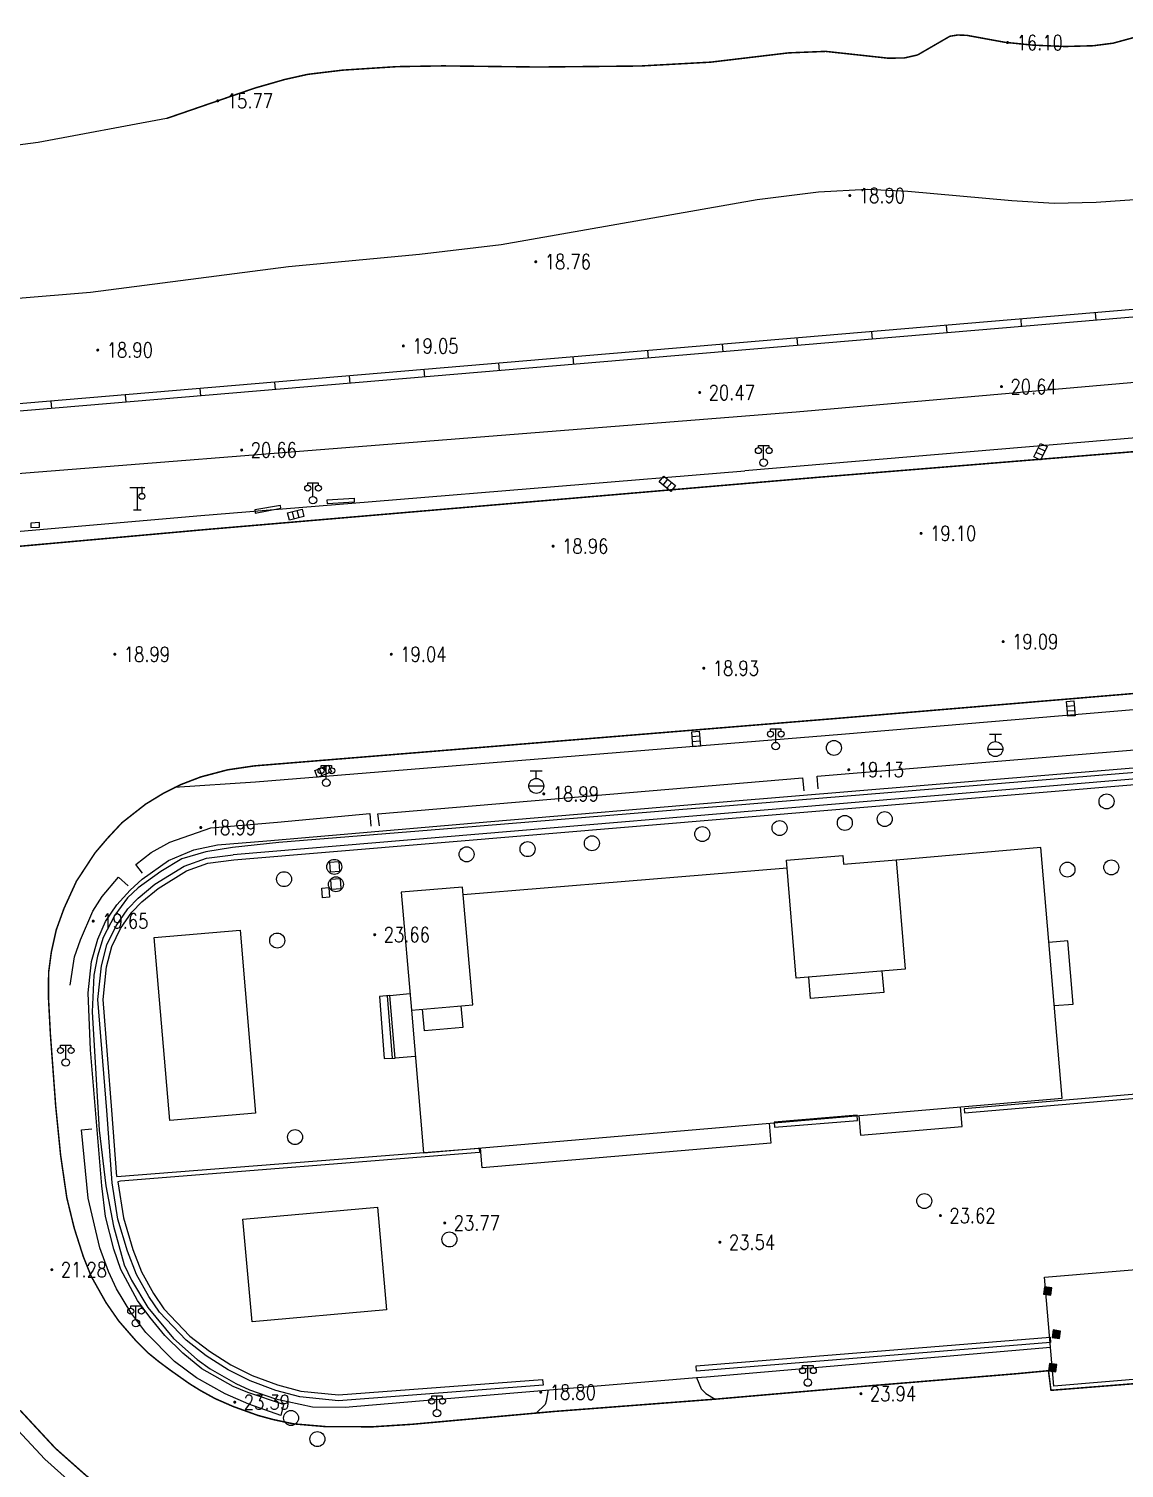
# Model space of a CAD drawing. Extents: x 404846 to 408477, y 3390929 to 3392894.
# Drawn here: x 406017.2 to 406090.3, y 3392289.3 to 3392385.4 of the extents above; entities that cross this region are included whole.
import ezdxf
from ezdxf.enums import TextEntityAlignment as Align

# ---------------------------------------------------------------- set-up
doc = ezdxf.new("R2010")
doc.units = 0
doc.header["$LTSCALE"] = 0.5
doc.header["$PDSIZE"] = 0.2
doc.layers.get('0').update_dxf_attribs({"linetype": 'CONTINUOUS'})
doc.layers.add('ASSIST', color=7, linetype='CONTINUOUS', plot=False)
for name, color, linetype in [('DLDW', 11, 'CONTINUOUS'), ('DLSS', 4, 'CONTINUOUS'), ('DMTZ', 3, 'CONTINUOUS'), ('FZTZ', 7, 'CONTINUOUS'), ('GCD', 1, 'CONTINUOUS'), ('GXYZ', 2, 'CONTINUOUS'), ('JMD', 6, 'CONTINUOUS'), ('SXSS', 5, 'CONTINUOUS'), ('ZBTZ', 3, 'CONTINUOUS')]:
    doc.layers.add(name, color=color, linetype=linetype)
doc.styles.add('HZ', font='rs.shx', dxfattribs={"width": 0.8, "bigfont": 'hztxt.shx'})
doc.linetypes.add('10411', pattern='A,2,[150,AAA.SHX,S=1,R=0,X=0,Y=1],2,[151,AAA.SHX,S=1,R=0,X=0,Y=3],1e-11', length=4)
doc.linetypes.add('10422', pattern='A,0.75,[150,AAA.SHX,S=0.5,R=0,X=0,Y=0.5],1.5,[177,AAA.SHX,S=1,R=0,X=0,Y=0.4],0.75', length=3)
doc.linetypes.add('1161', pattern='A,0,[149,AAA.SHX,S=0.15,R=0,X=0,Y=0],-1.6', length=1.6)
doc.linetypes.add('444', pattern='A,4.5,[145,AAA.SHX,S=1,R=0,X=0,Y=1],4.5,-0.5,[146,AAA.SHX,S=1,R=0,X=0,Y=0],-0.5', length=10)

# ---------------------------------------------------------------- blocks, each defined once
blk = doc.blocks.new('gc097')
for p, q in [((-0.7, 2), (-0.7, 2.3)), ((-0.7, 2.3), (0.7, 2.3)), ((0, 0.5), (0, 2.3)), ((0.7, 2.3), (0.7, 2))]:
    blk.add_line(p, q)
for centre, radius in [((-0.7, 1.6), 0.4), ((0.73, 1.6), 0.4), ((0, 0), 0.5)]:
    blk.add_circle(centre, radius)
blk = doc.blocks.new('gc063')
for p, q in [((-1, 3), (1, 3)), ((0, 0), (0, 3)), ((0.6, 3), (0.6, 2.2)), ((-0.5, 0), (0.5, 0))]:
    blk.add_line(p, q)
blk.add_circle((0.6, 1.8), 0.4)
blk.add_point((0.6, 3))
blk.add_point((0.6, 3))
blk = doc.blocks.new('GC200')
at = {"linetype": 'Continuous', "const_width": 0.2, "flags": 128}
blk.add_lwpolyline([(-0.1, 0, 1), (0.1, 0, 1)], format="xyb", close=True, dxfattribs=at)
blk = doc.blocks.new('gc188')
blk.add_circle((0, 0), 1)
blk = doc.blocks.new('gc041')
for p, q in [((-1, 0.5), (1, 0.5)), ((-1, -0.5), (-1, 0.5)), ((-0.33, 0.5), (-0.33, -0.5)), ((0.33, 0.5), (0.33, -0.5)), ((1, 0.5), (1, -0.5)), ((1, -0.5), (-1, -0.5))]:
    blk.add_line(p, q)
blk = doc.blocks.new('gc133')
for p, q in [((-0.8, 2), (0.8, 2)), ((0, 1), (0, 2)), ((-1, 0), (1, 0))]:
    blk.add_line(p, q)
blk.add_circle((0, 0), 1)
blk = doc.blocks.new('*U31')
at = {"linetype": 'Continuous'}
for points in [[(0, 0), (0.5, 0.5), (-0.5, 0.5)], [(0, 0), (-0.5, 0.5), (-0.5, -0.5)], [(0, 0), (-0.5, -0.5), (0.5, -0.5)], [(0, 0), (0.5, -0.5), (0.5, 0.5)]]:
    blk.add_solid(points, dxfattribs=at)
blk = doc.blocks.new('gc002')
blk.add_lwpolyline([(-0.5, -0.5), (0.5, -0.5), (0.5, 0.5), (-0.5, 0.5), (-0.5, -0.5)])
at = {"linetype": 'Continuous'}
blk.add_blockref('*U31', (0, 0), dxfattribs=at)

msp = doc.modelspace()

# ---------------------------------------------------------------- linework, layer by layer
at = {"layer": 'ASSIST', "linetype": 'Continuous', "elevation": 23.961, "flags": 128}
msp.add_lwpolyline([(406041.286, 3392320.879), (406040.595, 3392320.805), (406040.906, 3392316.671), (406041.645, 3392316.689)], dxfattribs=at)
at = {"layer": 'DLSS', "linetype": 'Continuous', "const_width": 0.1, "flags": 128}
for points, elevation in [([(406069.973, 3392355.482), (406112.698, 3392358.95)], 18.728), ([(406012.589, 3392350.511), (406028.983, 3392351.985), (406069.973, 3392355.482)], 18.9), ([(406071.346, 3392339.391), (406114.038, 3392342.973)], 18.728), ([(406032.225, 3392336.202), (406071.346, 3392339.391)], 18.877), ([(406032.225, 3392336.202), (406030.443, 3392335.938), (406028.662, 3392335.467), (406027.3, 3392334.945), (406026.179, 3392334.383)], 18.899), ([(406083.078, 3392295.608), (406073.529, 3392294.822), (406063.003, 3392293.912), (406052.218, 3392293.089), (406042.776, 3392292.236), (406040.132, 3392292.067), (406036.976, 3392292.082), (406034.835, 3392292.265), (406033.509, 3392292.547), (406032.477, 3392292.826), (406030.833, 3392293.418), (406029.62, 3392293.947), (406028.636, 3392294.489), (406027.895, 3392294.948), (406026.605, 3392295.86), (406025.864, 3392296.411), (406025.149, 3392296.991), (406024.705, 3392297.427), (406024.33, 3392297.808), (406023.179, 3392299.132), (406022.324, 3392300.366), (406021.338, 3392302.117), (406020.808, 3392303.442), (406020.203, 3392305.342), (406019.71, 3392307.363), (406019.298, 3392310.187), (406018.97, 3392313.462), (406018.614, 3392318.284), (406018.482, 3392320.783), (406018.496, 3392322.421), (406018.676, 3392323.769), (406019.005, 3392325.252), (406019.525, 3392326.69), (406020.351, 3392328.496), (406021.594, 3392330.392), (406022.428, 3392331.37), (406023.4, 3392332.414), (406024.977, 3392333.65), (406026.179, 3392334.383)], 21.678), ([(406104.954, 3392297.078), (406099.049, 3392296.589), (406099.063, 3392295.589), (406085.425, 3392294.504), (406085.259, 3392295.814), (406083.078, 3392295.608)], 23.65), ([(406043.577, 3392283.325), (406040.539, 3392283.074), (406036.527, 3392283.037), (406033.422, 3392283.368), (406031.398, 3392283.799), (406029.777, 3392284.237), (406027.335, 3392285.116), (406024.276, 3392286.607), (406022.925, 3392287.445), (406021.016, 3392288.794), (406018.946, 3392290.634), (406016.59, 3392293.171)], 23.286)]:
    msp.add_lwpolyline(points, dxfattribs=dict(at, elevation=elevation))
at = {"layer": 'DMTZ', "linetype": '10411', "flags": 128}
for points, elevation in [([(406021.297, 3392367.831), (406034.516, 3392369.543), (406043.255, 3392370.376), (406048.714, 3392371.023), (406065.818, 3392374.025), (406069.913, 3392374.544), (406073.165, 3392374.72), (406075.87, 3392374.591), (406082.814, 3392373.954), (406085.648, 3392373.787), (406088.434, 3392373.837), (406091.964, 3392374.084), (406103.303, 3392375.343), (406120.362, 3392377.345)], 18.759), ([(405930.615, 3392364.769), (405950.224, 3392364.996), (405958.034, 3392364.787), (405963.537, 3392364.871), (405967.354, 3392365.132), (405976.267, 3392366.669), (405980.357, 3392367.019), (405989.649, 3392367.456), (405998.275, 3392368.061), (406001.87, 3392368.044), (406005.423, 3392367.91), (406010.949, 3392367.429), (406013.045, 3392367.316), (406016.184, 3392367.42), (406021.297, 3392367.831)], 18.732), ([(406122.758, 3392364.586), (406068.419, 3392359.819), (406015.57, 3392355.631)], 20.364)]:
    msp.add_lwpolyline(points, dxfattribs=dict(at, elevation=elevation))
at = {"layer": 'DMTZ', "linetype": '10422', "flags": 128}
for points, elevation in [([(406022.049, 3392308.153), (406021.299, 3392317.237), (406021.13, 3392321.047), (406021.362, 3392323.133), (406021.776, 3392324.641), (406022.3, 3392325.81), (406023.052, 3392326.92), (406023.935, 3392327.894), (406024.731, 3392328.637), (406026.506, 3392329.874), (406028.191, 3392330.589), (406029.774, 3392330.93), (406033.07, 3392331.195), (406048.023, 3392332.492), (406063.797, 3392333.818), (406114.824, 3392338.059)], 23.673), ([(406069.889, 3392334.659), (406069.818, 3392335.511), (406091.547, 3392337.31), (406091.598, 3392336.446)], 19.44), ([(406040.592, 3392332.206), (406040.481, 3392332.999), (406058.585, 3392334.547), (406068.841, 3392335.399), (406068.913, 3392334.538)], 19.195), ([(406024.77, 3392329.034), (406024.308, 3392329.623), (406025.344, 3392330.417), (406026.587, 3392331.115), (406029.329, 3392332.067), (406033.773, 3392332.452), (406039.95, 3392333.018), (406040.003, 3392332.179)], 19.1), ([(406019.94, 3392321.559), (406020.234, 3392323.454), (406020.618, 3392324.588), (406021.439, 3392326.498), (406022.074, 3392327.479), (406023.163, 3392328.766), (406023.818, 3392328.185)], 19.651), ([(406034.177, 3392293.562), (406033.992, 3392292.822), (406031.856, 3392293.584), (406030.281, 3392294.259), (406028.381, 3392295.344), (406026.908, 3392296.43), (406024.989, 3392298.366), (406023.994, 3392299.7), (406023.023, 3392301.274), (406022.49, 3392302.444), (406021.91, 3392304.008), (406021.142, 3392307.343), (406020.694, 3392311.888), (406021.373, 3392311.961)], 22.587), ([(406034.177, 3392293.562), (406031.808, 3392294.348), (406030.823, 3392294.751), (406028.736, 3392295.934), (406027.45, 3392296.991), (406026.259, 3392298.162), (406025.244, 3392299.38), (406024.438, 3392300.493), (406023.307, 3392302.575), (406022.852, 3392303.928), (406022.287, 3392306.109), (406022.049, 3392308.153)], 23.931)]:
    msp.add_lwpolyline(points, dxfattribs=dict(at, elevation=elevation))
at = {"layer": 'FZTZ', "linetype": 'Continuous', "flags": 128}
for points, elevation in [([(406037.102, 3392353.972), (406038.888, 3392354.083), (406038.905, 3392353.819), (406037.119, 3392353.707), (406037.102, 3392353.972)], 19.732), ([(406033.968, 3392353.597), (406032.256, 3392353.292), (406032.294, 3392353.079), (406033.996, 3392353.402), (406033.968, 3392353.597)], 19.711), ([(406017.877, 3392352.448), (406017.3, 3392352.421), (406017.315, 3392352.111), (406017.892, 3392352.138), (406017.877, 3392352.448)], 20.309), ([(406037.946, 3392329.171), (406037.904, 3392329.804), (406037.252, 3392329.761), (406037.294, 3392329.128), (406037.946, 3392329.171)], 23.767), ([(406037.328, 3392328.623), (406037.371, 3392327.964), (406038.023, 3392328.007), (406037.979, 3392328.666), (406037.328, 3392328.623)], 23.757)]:
    msp.add_lwpolyline(points, close=True, dxfattribs=dict(at, elevation=elevation))
at = {"layer": 'JMD', "linetype": 'Continuous'}
for p, q in [((406041.286, 3392320.879), (406040.595, 3392320.805)), ((406040.595, 3392320.805), (406040.906, 3392316.671)), ((406041.092, 3392320.858), (406041.438, 3392316.684)), ((406040.906, 3392316.671), (406041.645, 3392316.689))]:
    msp.add_line(p, q, dxfattribs=at)
at = {"layer": 'JMD', "linetype": '444', "flags": 128}
for points, elevation in [([(406115.455, 3392337.762), (406063.949, 3392333.537)], 24.948), ([(406063.949, 3392333.537), (406060.833, 3392333.301), (406045.679, 3392332.034), (406033.878, 3392331.077), (406030.779, 3392330.752), (406029.002, 3392330.458), (406027.384, 3392330.006), (406025.998, 3392329.16), (406024.482, 3392328.06), (406023.76, 3392327.394), (406022.917, 3392326.223), (406022.142, 3392324.742), (406021.768, 3392323.49), (406021.518, 3392322.232), (406021.403, 3392319.776), (406021.881, 3392311.883), (406022.32, 3392308.151), (406022.829, 3392305.469), (406023.551, 3392302.886), (406024.031, 3392301.866), (406025.129, 3392300.044), (406026.826, 3392297.968), (406028.421, 3392296.567), (406029.284, 3392295.946), (406030.997, 3392294.97), (406031.901, 3392294.536), (406033.635, 3392293.934), (406036.112, 3392293.393), (406038.295, 3392293.369), (406047.442, 3392294.166), (406061.75, 3392295.352), (406062.432, 3392295.41)], 25.87), ([(406062.432, 3392295.41), (406085.392, 3392297.385)], 26.113)]:
    msp.add_lwpolyline(points, dxfattribs=dict(at, elevation=elevation))
at = {"layer": 'JMD', "linetype": 'Continuous', "flags": 128}
for points, elevation in [([(406042.717, 3392319.885), (406043.532, 3392310.359), (406086.175, 3392314.009), (406084.742, 3392330.743), (406075.089, 3392329.917)], 38.581), ([(406067.805, 3392329.376), (406046.185, 3392327.592)], 38.813), ([(406085.645, 3392320.192), (406086.909, 3392320.3), (406086.548, 3392324.51), (406085.285, 3392324.402)], 26.2), ([(406074.137, 3392322.501), (406074.255, 3392321.07), (406069.374, 3392320.668), (406069.256, 3392322.098)], 40.449), ([(406042.98, 3392316.803), (406041.645, 3392316.689), (406041.286, 3392320.879), (406042.622, 3392320.993)], 27.506), ([(406046.031, 3392320.169), (406046.154, 3392318.73), (406043.593, 3392318.511), (406043.469, 3392319.949)], 40.471), ([(406072.59, 3392312.846), (406072.702, 3392311.536), (406079.499, 3392312.118), (406079.387, 3392313.428)], 27.579), ([(406066.602, 3392312.333), (406066.715, 3392311.009), (406047.443, 3392309.359), (406047.329, 3392310.684)], 29.343)]:
    msp.add_lwpolyline(points, dxfattribs=dict(at, elevation=elevation))
for points, elevation in [([(406068.412, 3392322.028), (406067.762, 3392329.897), (406071.528, 3392330.208), (406071.575, 3392329.641), (406075.088, 3392329.931), (406075.69, 3392322.629), (406068.412, 3392322.028)], 41.6), ([(406046.814, 3392320.236), (406046.14, 3392328.113), (406042.042, 3392327.763), (406042.717, 3392319.885), (406046.814, 3392320.236)], 41.535), ([(406037.206, 3392328.078), (406037.259, 3392327.429), (406036.791, 3392327.391), (406036.738, 3392328.04), (406037.206, 3392328.078)], 25.086), ([(406026.58, 3392312.53), (406025.551, 3392324.748), (406031.287, 3392325.231), (406032.316, 3392313.013), (406026.58, 3392312.53)], 27.806), ([(406040.449, 3392306.742), (406041.062, 3392299.87), (406032.086, 3392299.068), (406031.472, 3392305.94), (406040.449, 3392306.742)], 45.836), ([(406085.001, 3392302.068), (406098.283, 3392303.175), (406098.889, 3392295.899), (406085.608, 3392294.792), (406085.001, 3392302.068)], 27.633)]:
    msp.add_lwpolyline(points, close=True, dxfattribs=dict(at, elevation=elevation))
at = {"layer": 'SXSS', "linetype": 'Continuous'}
for p, q in [((406078.421, 3392365.619), (406078.463, 3392365.121)), ((406083.403, 3392366.041), (406083.446, 3392365.542)), ((406088.386, 3392366.462), (406088.428, 3392365.964)), ((406068.457, 3392364.776), (406068.499, 3392364.278)), ((406073.439, 3392365.197), (406073.481, 3392364.699)), ((406058.492, 3392363.933), (406058.535, 3392363.435)), ((406063.475, 3392364.354), (406063.517, 3392363.856)), ((406048.528, 3392363.09), (406048.57, 3392362.592)), ((406053.51, 3392363.511), (406053.552, 3392363.013)), ((406033.581, 3392361.825), (406033.624, 3392361.327)), ((406038.564, 3392362.247), (406038.606, 3392361.748)), ((406043.546, 3392362.668), (406043.588, 3392362.17)), ((406023.617, 3392360.982), (406023.659, 3392360.484)), ((406028.599, 3392361.404), (406028.641, 3392360.905)), ((406018.635, 3392360.56), (406018.677, 3392360.062))]:
    msp.add_line(p, q, dxfattribs=at)
at = {"layer": 'SXSS', "linetype": 'Continuous', "const_width": 0.1, "elevation": 16.448, "flags": 128}
msp.add_lwpolyline([(406026.376, 3392379.438), (406032.248, 3392381.46), (406034.269, 3392382.041), (406035.8, 3392382.383), (406038.138, 3392382.664), (406041.763, 3392382.898), (406044.836, 3392382.948), (406051.193, 3392382.872), (406057.986, 3392382.939), (406062.703, 3392383.197), (406067.907, 3392383.817), (406070.38, 3392383.916), (406074.559, 3392383.461), (406075.641, 3392383.478), (406076.519, 3392383.677), (406078.674, 3392384.925), (406079.194, 3392385.01), (406079.809, 3392384.987), (406082.365, 3392384.521), (406084.24, 3392384.331), (406086.375, 3392384.242), (406088.266, 3392384.294), (406089.575, 3392384.464), (406092.916, 3392385.375)], dxfattribs=at)
at = {"layer": 'SXSS', "linetype": 'Continuous', "flags": 128}
for points, elevation in [([(406026.376, 3392379.438), (406017.792, 3392377.831), (406013.185, 3392377.231), (406007.464, 3392376.659), (406003.429, 3392376.408), (405995.327, 3392376.056), (405986.021, 3392375.724), (405982.742, 3392375.72), (405980.214, 3392375.823), (405970.572, 3392377.003), (405968.215, 3392377.132), (405966.369, 3392377.05), (405963.742, 3392376.475), (405958.057, 3392374.694), (405956.279, 3392374.228), (405953.698, 3392373.957), (405934.229, 3392373.155)], 15.999), ([(406030.855, 3392329.928), (406138.418, 3392338.932), (406138.436, 3392338.862), (406139.426, 3392327.221), (406136.888, 3392327.034), (406138.798, 3392303.645), (406104.86, 3392300.666), (406104.889, 3392300.328), (406139.163, 3392303.337), (406137.253, 3392326.721), (406139.793, 3392326.908), (406138.774, 3392338.891), (406138.761, 3392339.348), (406030.827, 3392330.266)], 23.644), ([(406022.737, 3392308.363), (406022.372, 3392313.193), (406021.782, 3392320.61), (406022.027, 3392322.853), (406022.393, 3392324.263), (406023.002, 3392325.522), (406023.774, 3392326.665), (406024.475, 3392327.37), (406025.597, 3392328.294), (406027.555, 3392329.516), (406029.039, 3392330.043), (406030.827, 3392330.266)], 23.435), ([(406023.054, 3392308.775), (406022.718, 3392313.219), (406022.131, 3392320.605), (406022.37, 3392322.79), (406022.721, 3392324.143), (406023.304, 3392325.349), (406024.043, 3392326.443), (406024.709, 3392327.113), (406025.8, 3392328.011), (406027.707, 3392329.202), (406029.12, 3392329.703), (406030.855, 3392329.928)], 23.435), ([(406023.054, 3392308.775), (406047.234, 3392310.679), (406047.258, 3392310.383), (406023.305, 3392308.474), (406023.119, 3392308.424), (406023.5, 3392306.017), (406024.118, 3392303.915), (406024.708, 3392302.412), (406025.505, 3392300.974), (406026.198, 3392299.956), (406027.929, 3392298.13), (406029.244, 3392297.115), (406030.669, 3392296.197), (406032.098, 3392295.489), (406033.776, 3392294.87), (406035.335, 3392294.447), (406037.852, 3392294.193), (406051.484, 3392295.228), (406051.513, 3392294.843), (406037.847, 3392293.805), (406035.264, 3392294.066), (406033.658, 3392294.501), (406031.944, 3392295.134), (406030.479, 3392295.861), (406029.021, 3392296.799), (406027.669, 3392297.843), (406025.896, 3392299.712), (406025.176, 3392300.771), (406024.357, 3392302.247), (406023.752, 3392303.79), (406023.123, 3392305.931), (406022.737, 3392308.363)], 23.492)]:
    msp.add_lwpolyline(points, dxfattribs=dict(at, elevation=elevation))
at = {"layer": 'SXSS', "color": 7, "linetype": 'Continuous', "elevation": 22.69, "flags": 128}
msp.add_lwpolyline([(406123.261, 3392369.413), (406014.127, 3392360.179)], dxfattribs=at)
at = {"layer": 'SXSS', "linetype": '10422', "elevation": 22.69, "flags": 128}
msp.add_lwpolyline([(406123.303, 3392368.915), (406014.169, 3392359.681)], dxfattribs=at)
at = {"layer": 'SXSS', "linetype": 'Continuous', "flags": 128}
for points, elevation in [([(406079.643, 3392313.027), (406094.243, 3392314.273), (406094.396, 3392312.585), (406106.185, 3392313.66), (406106.159, 3392313.938), (406094.649, 3392312.888), (406094.496, 3392314.575), (406079.619, 3392313.306), (406079.643, 3392313.027)], 23.846), ([(406072.475, 3392312.874), (406066.938, 3392312.412), (406066.966, 3392312.066), (406072.503, 3392312.528), (406072.475, 3392312.874)], 23.661), ([(406061.73, 3392296.139), (406085.363, 3392298.051), (406085.391, 3392297.697), (406061.759, 3392295.784), (406061.73, 3392296.139)], 23.886)]:
    msp.add_lwpolyline(points, close=True, dxfattribs=dict(at, elevation=elevation))
at = {"layer": 'ZBTZ', "linetype": '1161', "flags": 128}
for points, elevation in [([(406210.801, 3392369.496), (406210.924, 3392368.149), (406192.714, 3392366.618), (406172.692, 3392364.924), (406136.961, 3392361.913), (406094.801, 3392358.419), (406064.974, 3392355.896)], 19.365), ([(406012.76, 3392351.541), (406028.401, 3392352.911), (406040.11, 3392353.853), (406064.974, 3392355.896)], 19.109), ([(406241.299, 3392352.724), (406218.909, 3392350.785), (406197.571, 3392349.072), (406157.783, 3392345.722), (406114.128, 3392341.899), (406071.435, 3392338.298), (406032.315, 3392335.109), (406026.908, 3392334.749)], 19.37), ([(406007.937, 3392324.623), (406008.272, 3392320.612), (406008.624, 3392317.864), (406009.047, 3392312.515), (406009.359, 3392308.734), (406009.746, 3392305.855), (406010.431, 3392302.831), (406011.451, 3392299.829), (406012.935, 3392296.708), (406014.805, 3392293.786), (406015.764, 3392292.537), (406015.844, 3392292.479), (406018.233, 3392289.905), (406020.382, 3392287.995), (406022.362, 3392286.596), (406023.783, 3392285.715), (406026.938, 3392284.176), (406029.471, 3392283.265), (406031.16, 3392282.809), (406033.262, 3392282.362), (406036.478, 3392282.019), (406040.586, 3392282.057), (406043.672, 3392282.271), (406053.049, 3392283.119), (406063.815, 3392283.94), (406074.37, 3392284.853), (406083.887, 3392285.755), (406101.584, 3392287.18), (406107.287, 3392289.201), (406108.495, 3392289.25), (406128.533, 3392290.598), (406139.502, 3392291.331), (406141.86, 3392291.515), (406142.79, 3392291.529), (406142.73, 3392292.467)], 23.312), ([(406051.856, 3392294.532), (406051.714, 3392293.785), (406051.641, 3392293.56), (406051.043, 3392292.983)], 23.774), ([(406061.75, 3392295.352), (406062.074, 3392294.597), (406062.379, 3392294.287), (406063.003, 3392293.912)], 23.809)]:
    msp.add_lwpolyline(points, dxfattribs=dict(at, elevation=elevation))

# ---------------------------------------------------------------- block references
at = {"layer": 'DLDW', "linetype": 'Continuous', "xscale": 0.5, "yscale": 0.5}
for p in [(406066.239, 3392356.455, 19.184), (406036.146, 3392353.947, 19.424), (406067.043, 3392337.525, 18.991), (406037.038, 3392335.077, 19.075), (406019.636, 3392316.395, 20.181), (406024.325, 3392298.987, 22.601), (406069.193, 3392295.022, 23.792), (406044.428, 3392292.98, 24.013)]:
    msp.add_blockref('gc097', p, dxfattribs=at)
at = {"layer": 'DLSS', "linetype": 'Continuous', "xscale": 0.5, "yscale": 0.5}
msp.add_blockref('gc063', (406024.423, 3392353.303, 19.3), dxfattribs=at)
at = {"layer": 'GCD', "linetype": 'Continuous'}
ref = msp.add_blockref('GC200', (406082.533, 3392384.504, 16.099), dxfattribs=dict(at, xscale=0.5, yscale=0.5, zscale=0.5))
ref.add_attrib('height', '16.10', dxfattribs={"linetype": 'Continuous', "height": 1, "style": 'HZ', "width": 0.8}).set_placement((406083.133, 3392384.504, 16.099), align=Align.MIDDLE_LEFT)
ref = msp.add_blockref('GC200', (406029.793, 3392380.614, 15.774), dxfattribs=dict(at, xscale=0.5, yscale=0.5, zscale=0.5))
ref.add_attrib('height', '15.77', dxfattribs={"linetype": 'Continuous', "height": 1, "style": 'HZ', "width": 0.8}).set_placement((406030.393, 3392380.614, 15.774), align=Align.MIDDLE_LEFT)
ref = msp.add_blockref('GC200', (406071.993, 3392374.289, 18.899), dxfattribs=dict(at, xscale=0.5, yscale=0.5, zscale=0.5))
ref.add_attrib('height', '18.90', dxfattribs={"linetype": 'Continuous', "height": 1, "style": 'HZ', "width": 0.8}).set_placement((406072.593, 3392374.289, 18.899), align=Align.MIDDLE_LEFT)
ref = msp.add_blockref('GC200', (406051.024, 3392369.869, 18.755), dxfattribs=dict(at, xscale=0.5, yscale=0.5, zscale=0.5))
ref.add_attrib('height', '18.76', dxfattribs={"linetype": 'Continuous', "height": 1, "style": 'HZ', "width": 0.8}).set_placement((406051.624, 3392369.869, 18.755), align=Align.MIDDLE_LEFT)
ref = msp.add_blockref('GC200', (406042.181, 3392364.243, 19.05), dxfattribs=dict(at, xscale=0.5, yscale=0.5, zscale=0.5))
ref.add_attrib('height', '19.05', dxfattribs={"linetype": 'Continuous', "height": 1, "style": 'HZ', "width": 0.8}).set_placement((406042.781, 3392364.243, 19.05), align=Align.MIDDLE_LEFT)
ref = msp.add_blockref('GC200', (406021.773, 3392363.971, 18.895), dxfattribs=dict(at, xscale=0.5, yscale=0.5, zscale=0.5))
ref.add_attrib('height', '18.90', dxfattribs={"linetype": 'Continuous', "height": 1, "style": 'HZ', "width": 0.8}).set_placement((406022.373, 3392363.971, 18.895), align=Align.MIDDLE_LEFT)
ref = msp.add_blockref('GC200', (406082.121, 3392361.529, 20.642), dxfattribs=dict(at, xscale=0.5, yscale=0.5, zscale=0.5))
ref.add_attrib('height', '20.64', dxfattribs={"linetype": 'Continuous', "height": 1, "style": 'HZ', "width": 0.8}).set_placement((406082.721, 3392361.529, 20.642), align=Align.MIDDLE_LEFT)
ref = msp.add_blockref('GC200', (406061.969, 3392361.134, 20.466), dxfattribs=dict(at, xscale=0.5, yscale=0.5, zscale=0.5))
ref.add_attrib('height', '20.47', dxfattribs={"linetype": 'Continuous', "height": 1, "style": 'HZ', "width": 0.8}).set_placement((406062.569, 3392361.134, 20.466), align=Align.MIDDLE_LEFT)
ref = msp.add_blockref('GC200', (406031.387, 3392357.295, 20.661), dxfattribs=dict(at, xscale=0.5, yscale=0.5, zscale=0.5))
ref.add_attrib('height', '20.66', dxfattribs={"linetype": 'Continuous', "height": 1, "style": 'HZ', "width": 0.8}).set_placement((406031.987, 3392357.295, 20.661), align=Align.MIDDLE_LEFT)
ref = msp.add_blockref('GC200', (406076.752, 3392351.731, 19.098), dxfattribs=dict(at, xscale=0.5, yscale=0.5, zscale=0.5))
ref.add_attrib('height', '19.10', dxfattribs={"linetype": 'Continuous', "height": 1, "style": 'HZ', "width": 0.8}).set_placement((406077.352, 3392351.731, 19.098), align=Align.MIDDLE_LEFT)
ref = msp.add_blockref('GC200', (406052.185, 3392350.875, 18.961), dxfattribs=dict(at, xscale=0.5, yscale=0.5, zscale=0.5))
ref.add_attrib('height', '18.96', dxfattribs={"linetype": 'Continuous', "height": 1, "style": 'HZ', "width": 0.8}).set_placement((406052.785, 3392350.875, 18.961), align=Align.MIDDLE_LEFT)
ref = msp.add_blockref('GC200', (406082.232, 3392344.5, 19.091), dxfattribs=dict(at, xscale=0.5, yscale=0.5, zscale=0.5))
ref.add_attrib('height', '19.09', dxfattribs={"linetype": 'Continuous', "height": 1, "style": 'HZ', "width": 0.8}).set_placement((406082.832, 3392344.5, 19.091), align=Align.MIDDLE_LEFT)
ref = msp.add_blockref('GC200', (406022.915, 3392343.657, 18.987), dxfattribs=dict(at, xscale=0.5, yscale=0.5, zscale=0.5))
ref.add_attrib('height', '18.99', dxfattribs={"linetype": 'Continuous', "height": 1, "style": 'HZ', "width": 0.8}).set_placement((406023.515, 3392343.657, 18.987), align=Align.MIDDLE_LEFT)
ref = msp.add_blockref('GC200', (406041.378, 3392343.657, 19.041), dxfattribs=dict(at, xscale=0.5, yscale=0.5, zscale=0.5))
ref.add_attrib('height', '19.04', dxfattribs={"linetype": 'Continuous', "height": 1, "style": 'HZ', "width": 0.8}).set_placement((406041.978, 3392343.657, 19.041), align=Align.MIDDLE_LEFT)
ref = msp.add_blockref('GC200', (406062.243, 3392342.725, 18.926), dxfattribs=dict(at, xscale=0.5, yscale=0.5, zscale=0.5))
ref.add_attrib('height', '18.93', dxfattribs={"linetype": 'Continuous', "height": 1, "style": 'HZ', "width": 0.8}).set_placement((406062.843, 3392342.725, 18.926), align=Align.MIDDLE_LEFT)
ref = msp.add_blockref('GC200', (406071.923, 3392335.948, 19.131), dxfattribs=dict(at, xscale=0.5, yscale=0.5, zscale=0.5))
ref.add_attrib('height', '19.13', dxfattribs={"linetype": 'Continuous', "height": 1, "style": 'HZ', "width": 0.8}).set_placement((406072.523, 3392335.948, 19.131), align=Align.MIDDLE_LEFT)
ref = msp.add_blockref('GC200', (406051.556, 3392334.333, 18.989), dxfattribs=dict(at, xscale=0.5, yscale=0.5, zscale=0.5))
ref.add_attrib('height', '18.99', dxfattribs={"linetype": 'Continuous', "height": 1, "style": 'HZ', "width": 0.8}).set_placement((406052.156, 3392334.333, 18.989), align=Align.MIDDLE_LEFT)
ref = msp.add_blockref('GC200', (406028.657, 3392332.087, 18.994), dxfattribs=dict(at, xscale=0.5, yscale=0.5, zscale=0.5))
ref.add_attrib('height', '18.99', dxfattribs={"linetype": 'Continuous', "height": 1, "style": 'HZ', "width": 0.8}).set_placement((406029.257, 3392332.087, 18.994), align=Align.MIDDLE_LEFT)
ref = msp.add_blockref('GC200', (406021.473, 3392325.835, 19.649), dxfattribs=dict(at, xscale=0.5, yscale=0.5, zscale=0.5))
ref.add_attrib('height', '19.65', dxfattribs={"linetype": 'Continuous', "height": 1, "style": 'HZ', "width": 0.8}).set_placement((406022.073, 3392325.835, 19.649), align=Align.MIDDLE_LEFT)
ref = msp.add_blockref('GC200', (406040.268, 3392324.93, 23.655), dxfattribs=dict(at, xscale=0.5, yscale=0.5, zscale=0.5))
ref.add_attrib('height', '23.66', dxfattribs={"linetype": 'Continuous', "height": 1, "style": 'HZ', "width": 0.8}).set_placement((406040.868, 3392324.93, 23.655), align=Align.MIDDLE_LEFT)
ref = msp.add_blockref('GC200', (406044.946, 3392305.678, 23.771), dxfattribs=dict(at, xscale=0.5, yscale=0.5, zscale=0.5))
ref.add_attrib('height', '23.77', dxfattribs={"linetype": 'Continuous', "height": 1, "style": 'HZ', "width": 0.8}).set_placement((406045.546, 3392305.678, 23.771), align=Align.MIDDLE_LEFT)
ref = msp.add_blockref('GC200', (406078.042, 3392306.171, 23.619), dxfattribs=dict(at, xscale=0.5, yscale=0.5, zscale=0.5))
ref.add_attrib('height', '23.62', dxfattribs={"linetype": 'Continuous', "height": 1, "style": 'HZ', "width": 0.8}).set_placement((406078.642, 3392306.171, 23.619), align=Align.MIDDLE_LEFT)
ref = msp.add_blockref('GC200', (406063.318, 3392304.394, 23.536), dxfattribs=dict(at, xscale=0.5, yscale=0.5, zscale=0.5))
ref.add_attrib('height', '23.54', dxfattribs={"linetype": 'Continuous', "height": 1, "style": 'HZ', "width": 0.8}).set_placement((406063.918, 3392304.394, 23.536), align=Align.MIDDLE_LEFT)
ref = msp.add_blockref('GC200', (406018.709, 3392302.56, 21.28), dxfattribs=dict(at, xscale=0.5, yscale=0.5, zscale=0.5))
ref.add_attrib('height', '21.28', dxfattribs={"linetype": 'Continuous', "height": 1, "style": 'HZ', "width": 0.8}).set_placement((406019.309, 3392302.56, 21.28), align=Align.MIDDLE_LEFT)
ref = msp.add_blockref('GC200', (406051.358, 3392294.379, 18.8), dxfattribs=dict(at, xscale=0.5, yscale=0.5, zscale=0.5))
ref.add_attrib('height', '18.80', dxfattribs={"linetype": 'Continuous', "height": 1, "style": 'HZ', "width": 0.8}).set_placement((406051.958, 3392294.379, 18.8), align=Align.MIDDLE_LEFT)
ref = msp.add_blockref('GC200', (406072.737, 3392294.278, 23.936), dxfattribs=dict(at, xscale=0.5, yscale=0.5, zscale=0.5))
ref.add_attrib('height', '23.94', dxfattribs={"linetype": 'Continuous', "height": 1, "style": 'HZ', "width": 0.8}).set_placement((406073.337, 3392294.278, 23.936), align=Align.MIDDLE_LEFT)
ref = msp.add_blockref('GC200', (406030.927, 3392293.713, 23.385), dxfattribs=dict(at, xscale=0.5, yscale=0.5, zscale=0.5))
ref.add_attrib('height', '23.39', dxfattribs={"linetype": 'Continuous', "height": 1, "style": 'HZ', "width": 0.8}).set_placement((406031.527, 3392293.713, 23.385), align=Align.MIDDLE_LEFT)
at = {"layer": 'GXYZ', "linetype": 'Continuous', "xscale": 0.5, "yscale": 0.5}
for p, rotation in [((406084.731, 3392357.18, 19.287), 244.0227249462177), ((406059.816, 3392355.041, 19.145), 140.9261942399386), ((406035, 3392352.974, 19.267), 193.7529029510003), ((406086.751, 3392340.032, 19.136), 274.6186712062036), ((406061.725, 3392337.998, 18.937), 274.6186712062036), ((406036.825, 3392335.841, 18.971), 202.1180867599118)]:
    msp.add_blockref('gc041', p, dxfattribs=dict(at, rotation=rotation))
for name, p in [('gc188', (406070.932, 3392337.403, 19.041)), ('gc133', (406081.715, 3392337.325, 19.242)), ('gc133', (406051.056, 3392334.865, 19.077)), ('gc188', (406089.136, 3392333.829, 23.788)), ('gc188', (406074.322, 3392332.649, 23.773)), ('gc188', (406062.142, 3392331.65, 23.635)), ('gc188', (406067.301, 3392332.053, 23.61)), ('gc188', (406071.661, 3392332.395, 23.752)), ('gc188', (406050.475, 3392330.643, 23.635)), ('gc188', (406054.769, 3392331.031, 23.61)), ('gc188', (406046.405, 3392330.296, 23.685)), ('gc188', (406034.215, 3392328.638, 23.685)), ('gc188', (406037.572, 3392329.46, 23.725)), ('gc188', (406086.526, 3392329.274, 23.736)), ('gc188', (406089.45, 3392329.425, 23.736)), ('gc188', (406037.684, 3392328.294, 23.725)), ('gc188', (406033.759, 3392324.538, 23.709)), ('gc188', (406034.948, 3392311.413, 23.766)), ('gc188', (406076.969, 3392307.142, 23.672)), ('gc188', (406045.259, 3392304.578, 23.829)), ('gc188', (406034.681, 3392292.655, 23.553)), ('gc188', (406036.443, 3392291.245, 23.63))]:
    msp.add_blockref(name, p, dxfattribs=at)
at = {"layer": 'JMD', "linetype": 'Continuous', "xscale": 0.5, "yscale": 0.5, "rotation": 350.7878183237395}
for p in [(406085.206, 3392301.136, 24.682), (406085.784, 3392298.247, 24.323), (406085.54, 3392296.017, 24.323)]:
    msp.add_blockref('gc002', p, dxfattribs=at)

doc.saveas('drawing.dxf')
